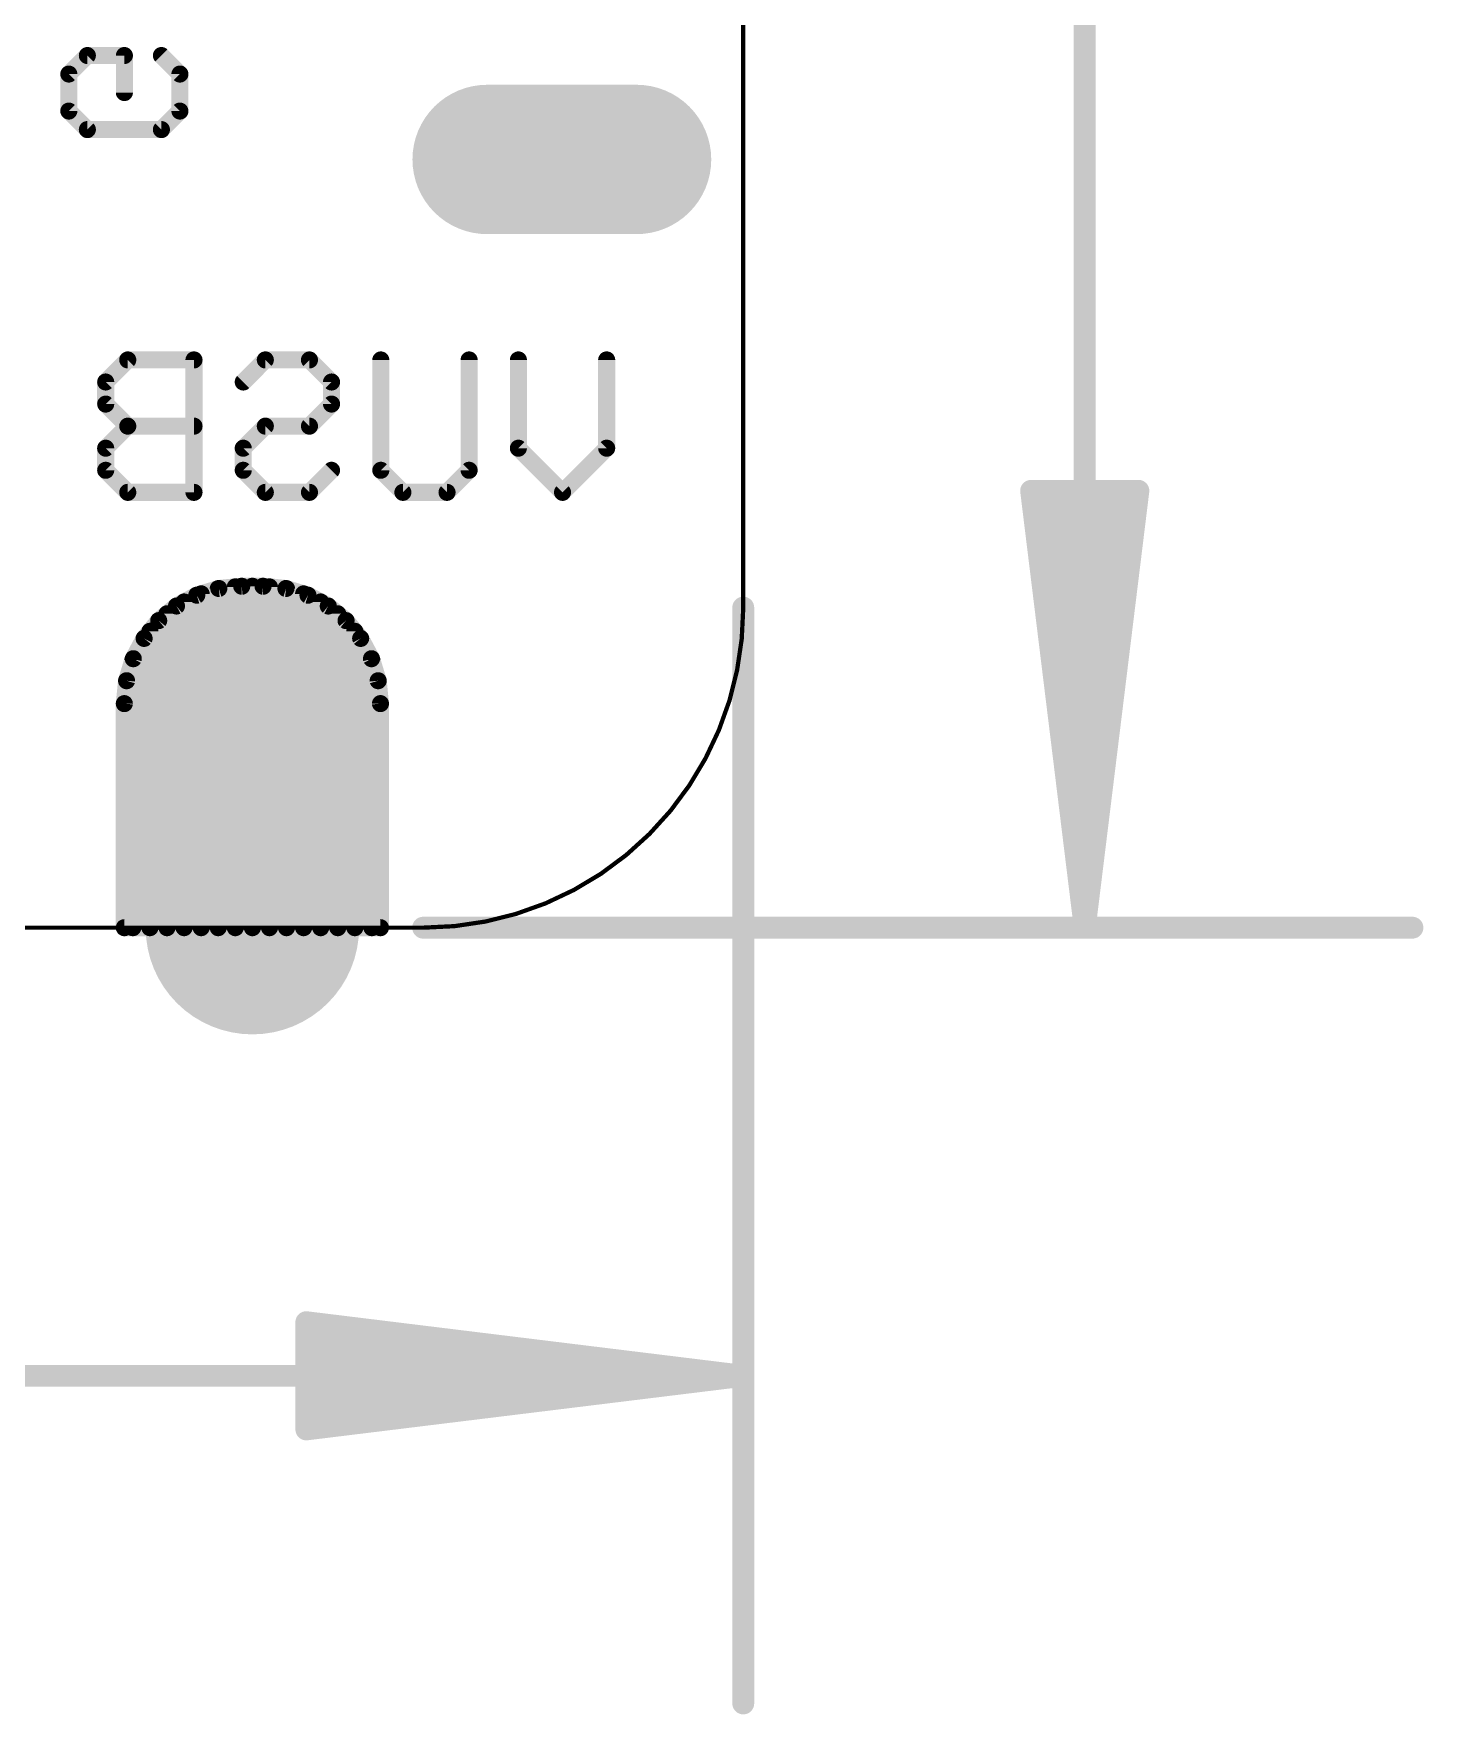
# Model space of a CAD drawing. Extents: x -16.1 to 14.1, y -11.4 to 17.9.
# Drawn here: x 5.81 to 14.08, y -11.41 to -1.41 of the extents above; entities that cross this region are included whole.
import ezdxf

# ---------------------------------------------------------------- set-up
doc = ezdxf.new("R2010")
doc.units = 0
for name, color, linetype in [('16', 175, 'CONTINUOUS'), ('17', 82, 'CONTINUOUS'), ('20', 213, 'CONTINUOUS'), ('26', 140, 'CONTINUOUS')]:
    doc.layers.add(name, color=color, linetype=linetype)

# ---------------------------------------------------------------- blocks, each defined once
blk = doc.blocks.new('ROUNDP')
at = {"const_width": 0.5}
blk.add_lwpolyline([(0, -0.25, 1), (0, 0.25, 1), (0, -0.25)], format="xyb", dxfattribs=at)
blk = doc.blocks.new('LONGP100')
at = {"const_width": 1}
blk.add_lwpolyline([(-0.5, 0), (0.5, 0)], dxfattribs=at)
at = {"const_width": 0.5}
for points in [[(-0.5, 0.25, 1), (-0.5, -0.25)], [(0.5, -0.25, 1), (0.5, 0.25)]]:
    blk.add_lwpolyline(points, format="xyb", dxfattribs=at)

msp = doc.modelspace()

# ---------------------------------------------------------------- linework, layer by layer
at = {"layer": '16', "const_width": 0.1016}
for points in [[(6.9122, -4.7124), (6.7812, -4.7522)], [(6.8072, -6.731), (6.8072, -4.7443)], [(6.9088, -6.731), (6.9088, -4.7135)], [(7.0485, -4.699), (6.9122, -4.7124)], [(7.0104, -6.731), (7.0104, -4.7027)], [(7.1755, -4.699), (7.0485, -4.699)], [(7.112, -6.731), (7.112, -4.699)], [(7.3118, -4.7124), (7.1755, -4.699)], [(7.2136, -6.731), (7.2136, -4.7028)], [(7.4428, -4.7522), (7.3118, -4.7124)], [(7.3152, -6.731), (7.3152, -4.7135)], [(7.4168, -6.731), (7.4168, -4.7443)], [(6.6604, -4.8167), (6.5546, -4.9036)], [(6.7812, -4.7522), (6.6604, -4.8167)], [(6.7056, -6.731), (6.7056, -4.7926)], [(7.5636, -4.8167), (7.4428, -4.7522)], [(7.5184, -6.731), (7.5184, -4.7926)], [(7.6694, -4.9036), (7.5636, -4.8167)], [(6.5546, -4.9036), (6.4677, -5.0094)], [(6.604, -6.731), (6.604, -4.863)], [(7.62, -6.731), (7.62, -4.863)], [(7.7563, -5.0094), (7.6694, -4.9036)], [(6.4677, -5.0094), (6.4032, -5.1302)], [(6.5024, -6.731), (6.5024, -4.9672)], [(7.7216, -6.731), (7.7216, -4.9672)], [(7.8208, -5.1302), (7.7563, -5.0094)], [(6.4032, -5.1302), (6.3634, -5.2612)], [(6.4008, -6.731), (6.4008, -5.138)], [(7.8606, -5.2612), (7.8208, -5.1302)], [(7.8232, -6.731), (7.8232, -5.138)], [(6.3634, -5.2612), (6.35, -5.3975)], [(7.874, -5.3975), (7.8606, -5.2612)], [(6.35, -5.3975), (6.35, -6.731)], [(7.874, -6.731), (7.874, -5.3975)], [(6.35, -6.731), (7.874, -6.731)]]:
    msp.add_lwpolyline(points, dxfattribs=at)
at = {"layer": '16', "const_width": 0.0508}
for points in [[(6.8326, -4.7443, 1), (6.7818, -4.7443)], [(6.9342, -4.7135, 1), (6.8834, -4.7135)], [(6.9097, -4.6871, 1), (6.9147, -4.7377)], [(6.9196, -4.7367, 1), (6.9049, -4.6881)], [(7.0358, -4.7027, 1), (6.985, -4.7027)], [(7.0485, -4.6736, 1), (7.0485, -4.7244)], [(7.051, -4.7243, 1), (7.046, -4.6737)], [(7.1374, -4.699, 1), (7.0866, -4.699)], [(7.178, -4.6737, 1), (7.173, -4.7243)], [(7.1755, -4.7244, 1), (7.1755, -4.6736)], [(7.239, -4.7028, 1), (7.1882, -4.7028)], [(7.3191, -4.6881, 1), (7.3044, -4.7367)], [(7.3406, -4.7135, 1), (7.2898, -4.7135)], [(7.3093, -4.7377, 1), (7.3143, -4.6871)], [(7.4422, -4.7443, 1), (7.3914, -4.7443)], [(6.6485, -4.7943, 1), (6.6724, -4.8391)], [(6.6765, -4.8364, 1), (6.6443, -4.7971)], [(6.731, -4.7926, 1), (6.6802, -4.7926)], [(6.7738, -4.7279, 1), (6.7886, -4.7765)], [(6.7932, -4.7746, 1), (6.7692, -4.7298)], [(7.4548, -4.7298, 1), (7.4308, -4.7746)], [(7.4354, -4.7765, 1), (7.4502, -4.7279)], [(7.5438, -4.7926, 1), (7.493, -4.7926)], [(7.5797, -4.7971, 1), (7.5475, -4.8364)], [(7.5516, -4.8391, 1), (7.5755, -4.7943)], [(6.5385, -4.8839, 1), (6.5707, -4.9232)], [(6.5742, -4.9197, 1), (6.5349, -4.8875)], [(6.6294, -4.863, 1), (6.5786, -4.863)], [(7.6454, -4.863, 1), (7.5946, -4.863)], [(7.6891, -4.8875, 1), (7.6498, -4.9197)], [(7.6533, -4.9232, 1), (7.6855, -4.8839)], [(6.4481, -4.9933, 1), (6.4874, -5.0255)], [(6.4901, -5.0214, 1), (6.4453, -4.9975)], [(6.5278, -4.9672, 1), (6.477, -4.9672)], [(7.747, -4.9672, 1), (7.6962, -4.9672)], [(7.7787, -4.9975, 1), (7.7339, -5.0214)], [(7.7366, -5.0255, 1), (7.7759, -4.9933)], [(6.4262, -5.138, 1), (6.3754, -5.138)], [(6.3808, -5.1182, 1), (6.4256, -5.1422)], [(6.4275, -5.1376, 1), (6.3789, -5.1228)], [(7.8451, -5.1228, 1), (7.7965, -5.1376)], [(7.8486, -5.138, 1), (7.7978, -5.138)], [(7.7984, -5.1422, 1), (7.8432, -5.1182)], [(6.3391, -5.2539, 1), (6.3877, -5.2686)], [(6.3887, -5.2637, 1), (6.3381, -5.2587)], [(7.8859, -5.2587, 1), (7.8353, -5.2637)], [(7.8363, -5.2686, 1), (7.8849, -5.2539)], [(6.3754, -5.3975, 1), (6.3246, -5.3975)], [(6.3247, -5.395, 1), (6.3753, -5.4)], [(7.8994, -5.3975, 1), (7.8486, -5.3975)], [(7.8487, -5.4, 1), (7.8993, -5.395)], [(6.35, -6.7056, 1), (6.35, -6.7564)], [(7.874, -6.7564, 1), (7.874, -6.7056)], [(6.3246, -6.731, 1), (6.3754, -6.731)], [(6.3754, -6.731, 1), (6.4262, -6.731)], [(6.477, -6.731, 1), (6.5278, -6.731)], [(6.5786, -6.731, 1), (6.6294, -6.731)], [(6.6802, -6.731, 1), (6.731, -6.731)], [(6.7818, -6.731, 1), (6.8326, -6.731)], [(6.8834, -6.731, 1), (6.9342, -6.731)], [(6.985, -6.731, 1), (7.0358, -6.731)], [(7.0866, -6.731, 1), (7.1374, -6.731)], [(7.1882, -6.731, 1), (7.239, -6.731)], [(7.2898, -6.731, 1), (7.3406, -6.731)], [(7.3914, -6.731, 1), (7.4422, -6.731)], [(7.493, -6.731, 1), (7.5438, -6.731)], [(7.5946, -6.731, 1), (7.6454, -6.731)], [(7.6962, -6.731, 1), (7.747, -6.731)], [(7.7978, -6.731, 1), (7.8486, -6.731)], [(7.8486, -6.731, 1), (7.8994, -6.731)]]:
    msp.add_lwpolyline(points, format="xyb", dxfattribs=at)
at = {"layer": '20'}
for points, const_width in [([(12.065, 11.049), (12.065, -6.731)], 0.13), ([(10.033, -4.826), (10.033, 9.144)], 0.0254), ([(12.065, -6.731), (11.7458, -4.131)], 0.13), ([(11.7458, -4.131), (12.3842, -4.131)], 0.13), ([(12.065, -6.731), (11.805, -4.131)], 0.13), ([(12.065, -6.731), (11.935, -4.131)], 0.13), ([(12.3842, -4.131), (12.065, -6.731)], 0.13), ([(12.195, -4.131), (12.065, -6.731)], 0.13), ([(12.325, -4.131), (12.065, -6.731)], 0.13), ([(10.033, -4.826), (10.033, -11.348)], 0.13), ([(8.128, -6.731), (14.015, -6.731)], 0.13), ([(-9.017, -6.731), (8.128, -6.731)], 0.0254), ([(10.033, -9.398), (7.433, -9.0788)], 0.13), ([(7.433, -9.0788), (7.433, -9.7172)], 0.13), ([(10.033, -9.398), (7.433, -9.138)], 0.13), ([(10.033, -9.398), (7.433, -9.268)], 0.13), ([(-10.922, -9.398), (10.033, -9.398)], 0.13), ([(7.433, -9.7172), (10.033, -9.398)], 0.13), ([(7.433, -9.528), (10.033, -9.398)], 0.13), ([(7.433, -9.658), (10.033, -9.398)], 0.13)]:
    msp.add_lwpolyline(points, dxfattribs=dict(at, const_width=const_width))
for points, const_width in [([(11.778, -4.127, 1), (11.7135, -4.135)], 0.065), ([(11.7458, -4.0985, 1), (11.7458, -4.1635)], 0.065), ([(11.8373, -4.1278, 1), (11.7727, -4.1342)], 0.065), ([(11.9675, -4.1294, 1), (11.9025, -4.1326)], 0.065), ([(12.2275, -4.1326, 1), (12.1625, -4.1294)], 0.065), ([(12.3573, -4.1342, 1), (12.2927, -4.1278)], 0.065), ([(12.4165, -4.135, 1), (12.352, -4.127)], 0.065), ([(12.3842, -4.1635, 1), (12.3842, -4.0985)], 0.065), ([(10.0655, -4.826, 1), (10.0005, -4.826)], 0.065), ([(8.128, -6.731, 0.4142), (10.033, -4.826)], 0.0254), ([(10.0394, -4.826, 1), (10.0267, -4.826)], 0.0127), ([(10.0267, -4.826, 1), (10.0394, -4.826)], 0.0127), ([(8.128, -6.6985, 1), (8.128, -6.7635)], 0.065), ([(12.0327, -6.727, 1), (12.0973, -6.735)], 0.065), ([(12.0327, -6.7278, 1), (12.0973, -6.7342)], 0.065), ([(12.0325, -6.7326, 1), (12.0975, -6.7294)], 0.065), ([(12.0325, -6.7294, 1), (12.0975, -6.7326)], 0.065), ([(12.0325, -6.731, 1), (12.0975, -6.731)], 0.065), ([(12.0327, -6.735, 1), (12.0973, -6.727)], 0.065), ([(12.0327, -6.7342, 1), (12.0973, -6.7278)], 0.065), ([(14.015, -6.7635, 1), (14.015, -6.6985)], 0.065), ([(8.128, -6.7247, 1), (8.128, -6.7374)], 0.0127), ([(8.128, -6.7374, 1), (8.128, -6.7247)], 0.0127), ([(7.437, -9.0465, 1), (7.429, -9.111)], 0.065), ([(7.4655, -9.0788, 1), (7.4005, -9.0788)], 0.065), ([(7.4362, -9.1057, 1), (7.4298, -9.1703)], 0.065), ([(7.4346, -9.2355, 1), (7.4314, -9.3005)], 0.065), ([(10.037, -9.4303, 1), (10.029, -9.3657)], 0.065), ([(10.029, -9.4303, 1), (10.037, -9.3657)], 0.065), ([(10.0362, -9.4303, 1), (10.0298, -9.3657)], 0.065), ([(10.0298, -9.4303, 1), (10.0362, -9.3657)], 0.065), ([(10.0314, -9.4305, 1), (10.0346, -9.3655)], 0.065), ([(10.0346, -9.4305, 1), (10.0314, -9.3655)], 0.065), ([(10.033, -9.4305, 1), (10.033, -9.3655)], 0.065), ([(7.4314, -9.4955, 1), (7.4346, -9.5605)], 0.065), ([(7.4298, -9.6257, 1), (7.4362, -9.6903)], 0.065), ([(7.429, -9.685, 1), (7.437, -9.7495)], 0.065), ([(7.4005, -9.7172, 1), (7.4655, -9.7172)], 0.065), ([(10.0005, -11.348, 1), (10.0655, -11.348)], 0.065)]:
    msp.add_lwpolyline(points, format="xyb", dxfattribs=dict(at, const_width=const_width))
at = {"layer": '26', "const_width": 0.1016}
for points in [[(6.0198, -1.6507), (6.13, -1.5406)], [(6.13, -1.5406), (6.3503, -1.5406)], [(6.3503, -1.5406), (6.3503, -1.7609)], [(6.5706, -1.5406), (6.6808, -1.6507)], [(6.0198, -1.871), (6.0198, -1.6507)], [(6.6808, -1.6507), (6.6808, -1.871)], [(6.13, -1.9812), (6.0198, -1.871)], [(6.6808, -1.871), (6.5706, -1.9812)], [(6.5706, -1.9812), (6.13, -1.9812)], [(6.3704, -3.3521), (6.2391, -3.4835)], [(6.7645, -3.3521), (6.3704, -3.3521)], [(6.7645, -4.1402), (6.7645, -3.3521)], [(7.0577, -3.4835), (7.189, -3.3521)], [(7.189, -3.3521), (7.4517, -3.3521)], [(7.4517, -3.3521), (7.583, -3.4835)], [(7.8762, -4.0089), (7.8762, -3.3521)], [(8.4016, -3.3521), (8.4016, -4.0089)], [(8.6948, -3.8775), (8.6948, -3.3521)], [(9.2202, -3.3521), (9.2202, -3.8775)], [(6.2391, -3.4835), (6.2391, -3.6148)], [(7.583, -3.4835), (7.583, -3.6148)], [(6.2391, -3.6148), (6.3704, -3.7462)], [(7.583, -3.6148), (7.4517, -3.7462)], [(6.3704, -3.7462), (6.2391, -3.8775)], [(6.7645, -3.7462), (6.3704, -3.7462)], [(7.189, -3.7462), (7.0577, -3.8775)], [(7.4517, -3.7462), (7.189, -3.7462)], [(6.2391, -3.8775), (6.2391, -4.0089)], [(7.0577, -3.8775), (7.0577, -4.0089)], [(8.9575, -4.1402), (8.6948, -3.8775)], [(9.2202, -3.8775), (8.9575, -4.1402)], [(6.2391, -4.0089), (6.3704, -4.1402)], [(7.0577, -4.0089), (7.189, -4.1402)], [(7.4517, -4.1402), (7.583, -4.0089)], [(8.0076, -4.1402), (7.8762, -4.0089)], [(8.4016, -4.0089), (8.2703, -4.1402)], [(6.3704, -4.1402), (6.7645, -4.1402)], [(7.189, -4.1402), (7.4517, -4.1402)], [(8.2703, -4.1402), (8.0076, -4.1402)]]:
    msp.add_lwpolyline(points, dxfattribs=at)
at = {"layer": '26', "const_width": 0.0508}
for points in [[(6.13, -1.5152, 1), (6.13, -1.566)], [(6.1479, -1.5585, 1), (6.112, -1.5226)], [(6.3757, -1.5406, 1), (6.3249, -1.5406)], [(6.3503, -1.566, 1), (6.3503, -1.5152)], [(6.5886, -1.5226, 1), (6.5526, -1.5585)], [(6.0452, -1.6507, 1), (5.9944, -1.6507)], [(6.7062, -1.6507, 1), (6.6554, -1.6507)], [(6.0018, -1.6328, 1), (6.0378, -1.6687)], [(6.6628, -1.6687, 1), (6.6987, -1.6328)], [(6.3249, -1.7609, 1), (6.3757, -1.7609)], [(6.0378, -1.8531, 1), (6.0018, -1.889)], [(5.9944, -1.871, 1), (6.0452, -1.871)], [(6.6554, -1.871, 1), (6.7062, -1.871)], [(6.6987, -1.889, 1), (6.6628, -1.8531)], [(6.13, -1.9558, 1), (6.13, -2.0066)], [(6.112, -1.9992, 1), (6.1479, -1.9632)], [(6.5526, -1.9632, 1), (6.5886, -1.9992)], [(6.5706, -2.0066, 1), (6.5706, -1.9558)], [(6.3704, -3.3267, 1), (6.3704, -3.3775)], [(6.3884, -3.3701, 1), (6.3525, -3.3342)], [(6.7899, -3.3521, 1), (6.7391, -3.3521)], [(6.7645, -3.3775, 1), (6.7645, -3.3267)], [(7.189, -3.3267, 1), (7.189, -3.3775)], [(7.207, -3.3701, 1), (7.171, -3.3342)], [(7.4697, -3.3342, 1), (7.4337, -3.3701)], [(7.4517, -3.3775, 1), (7.4517, -3.3267)], [(7.9016, -3.3521, 1), (7.8508, -3.3521)], [(8.427, -3.3521, 1), (8.3762, -3.3521)], [(8.7202, -3.3521, 1), (8.6694, -3.3521)], [(9.2456, -3.3521, 1), (9.1948, -3.3521)], [(6.2645, -3.4835, 1), (6.2137, -3.4835)], [(6.2211, -3.4655, 1), (6.257, -3.5014)], [(7.0397, -3.4655, 1), (7.0756, -3.5014)], [(7.6084, -3.4835, 1), (7.5576, -3.4835)], [(7.5651, -3.5014, 1), (7.601, -3.4655)], [(6.257, -3.5969, 1), (6.2211, -3.6328)], [(6.2137, -3.6148, 1), (6.2645, -3.6148)], [(7.5576, -3.6148, 1), (7.6084, -3.6148)], [(7.601, -3.6328, 1), (7.5651, -3.5969)], [(6.3704, -3.7208, 1), (6.3704, -3.7716)], [(6.3884, -3.7641, 1), (6.3525, -3.7282)], [(6.7645, -3.7716, 1), (6.7645, -3.7208)], [(7.189, -3.7208, 1), (7.189, -3.7716)], [(7.207, -3.7641, 1), (7.171, -3.7282)], [(7.4517, -3.7716, 1), (7.4517, -3.7208)], [(6.3525, -3.7641, 1), (6.3884, -3.7282)], [(7.4337, -3.7282, 1), (7.4697, -3.7641)], [(6.2211, -3.8595, 1), (6.257, -3.8955)], [(6.2645, -3.8775, 1), (6.2137, -3.8775)], [(7.0397, -3.8595, 1), (7.0756, -3.8955)], [(7.0831, -3.8775, 1), (7.0323, -3.8775)], [(8.7128, -3.8595, 1), (8.6769, -3.8955)], [(8.6694, -3.8775, 1), (8.7202, -3.8775)], [(9.1948, -3.8775, 1), (9.2456, -3.8775)], [(9.2382, -3.8955, 1), (9.2022, -3.8595)], [(6.257, -3.9909, 1), (6.2211, -4.0268)], [(6.2137, -4.0089, 1), (6.2645, -4.0089)], [(7.0756, -3.9909, 1), (7.0397, -4.0268)], [(7.0323, -4.0089, 1), (7.0831, -4.0089)], [(7.601, -4.0268, 1), (7.5651, -3.9909)], [(7.8508, -4.0089, 1), (7.9016, -4.0089)], [(7.8942, -3.9909, 1), (7.8583, -4.0268)], [(8.3762, -4.0089, 1), (8.427, -4.0089)], [(8.4196, -4.0268, 1), (8.3837, -3.9909)], [(6.3704, -4.1148, 1), (6.3704, -4.1656)], [(6.3525, -4.1582, 1), (6.3884, -4.1222)], [(6.7645, -4.1656, 1), (6.7645, -4.1148)], [(7.189, -4.1148, 1), (7.189, -4.1656)], [(7.171, -4.1582, 1), (7.207, -4.1222)], [(7.4337, -4.1222, 1), (7.4697, -4.1582)], [(7.4517, -4.1656, 1), (7.4517, -4.1148)], [(8.0076, -4.1148, 1), (8.0076, -4.1656)], [(7.9896, -4.1582, 1), (8.0255, -4.1222)], [(8.2523, -4.1222, 1), (8.2882, -4.1582)], [(8.2703, -4.1656, 1), (8.2703, -4.1148)], [(8.9395, -4.1222, 1), (8.9755, -4.1582)], [(8.9395, -4.1582, 1), (8.9755, -4.1222)], [(6.7391, -4.1402, 1), (6.7899, -4.1402)]]:
    msp.add_lwpolyline(points, format="xyb", dxfattribs=at)

# ---------------------------------------------------------------- block references
at = {"layer": '17'}
for name, p, xscale, yscale, rotation in [('LONGP100', (8.9535, -2.159), 0.889, 0.889, 180), ('ROUNDP', (7.112, -5.461), 1.5, 1.5, 90)]:
    msp.add_blockref(name, p, dxfattribs=dict(at, xscale=xscale, yscale=yscale, rotation=rotation))
at = {"layer": '17', "xscale": 1.27, "yscale": 1.27}
msp.add_blockref('ROUNDP', (7.112, -6.731), dxfattribs=at)

doc.saveas('drawing.dxf')
